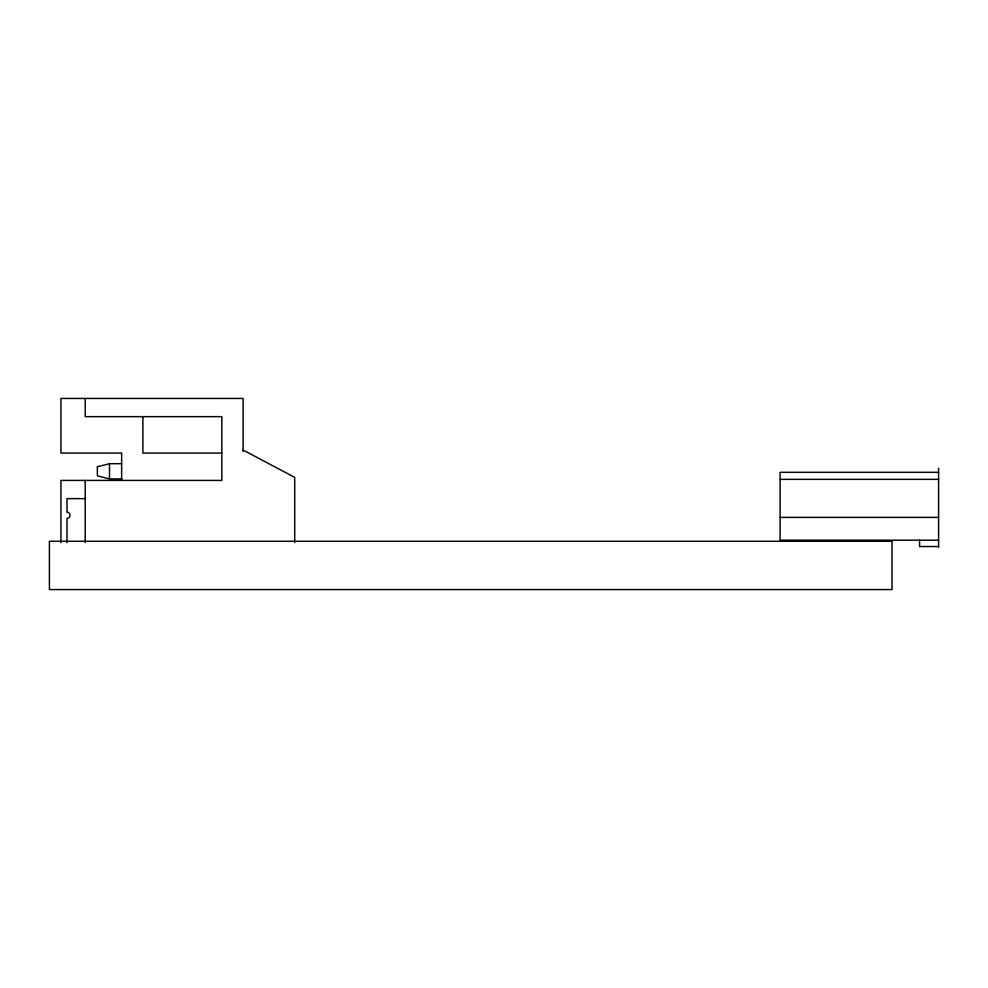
<?xml version="1.0" encoding="UTF-8"?>
<svg xmlns="http://www.w3.org/2000/svg" width="988" height="988" viewBox="0 0 988 988"><rect width="100%" height="100%" fill="white"/><g stroke="black" fill="none" stroke-linecap="round" stroke-linejoin="round"><path stroke-width="1.48" d="M121.648 463.705L109.507 463.705L97.367 466.744L97.367 475.858L109.507 478.896L121.648 478.896M221.843 453.084L142.902 453.084L142.902 416.652M938.6 472.313L780.112 472.313L780.112 540.189L938.6 540.189M780.112 479.365L938.6 479.365M85.215 498.631L66.999 498.631L66.999 512.29A3.038 3.038 0 0 1 70.037 515.328A3.038 3.038 0 0 1 66.999 518.354L66.999 542.647M780.112 517.391L938.6 517.391M938.6 546.525L919.581 546.525L919.581 540.189M243.097 450.046L294.708 477.377L294.708 542.647M938.6 468.151L938.6 547.389M243.097 451.565L243.097 398.436L60.935 398.436L60.935 453.084L121.648 453.084L121.648 480.415M109.507 463.705L109.507 478.896M85.215 398.436L85.215 416.652L221.843 416.652L221.843 480.415L60.935 480.415L60.935 542.647M85.215 480.415L85.215 542.647M892.041 541.276L49.4 541.276L49.4 589.564L892.041 589.564L892.041 541.276"/></g></svg>
